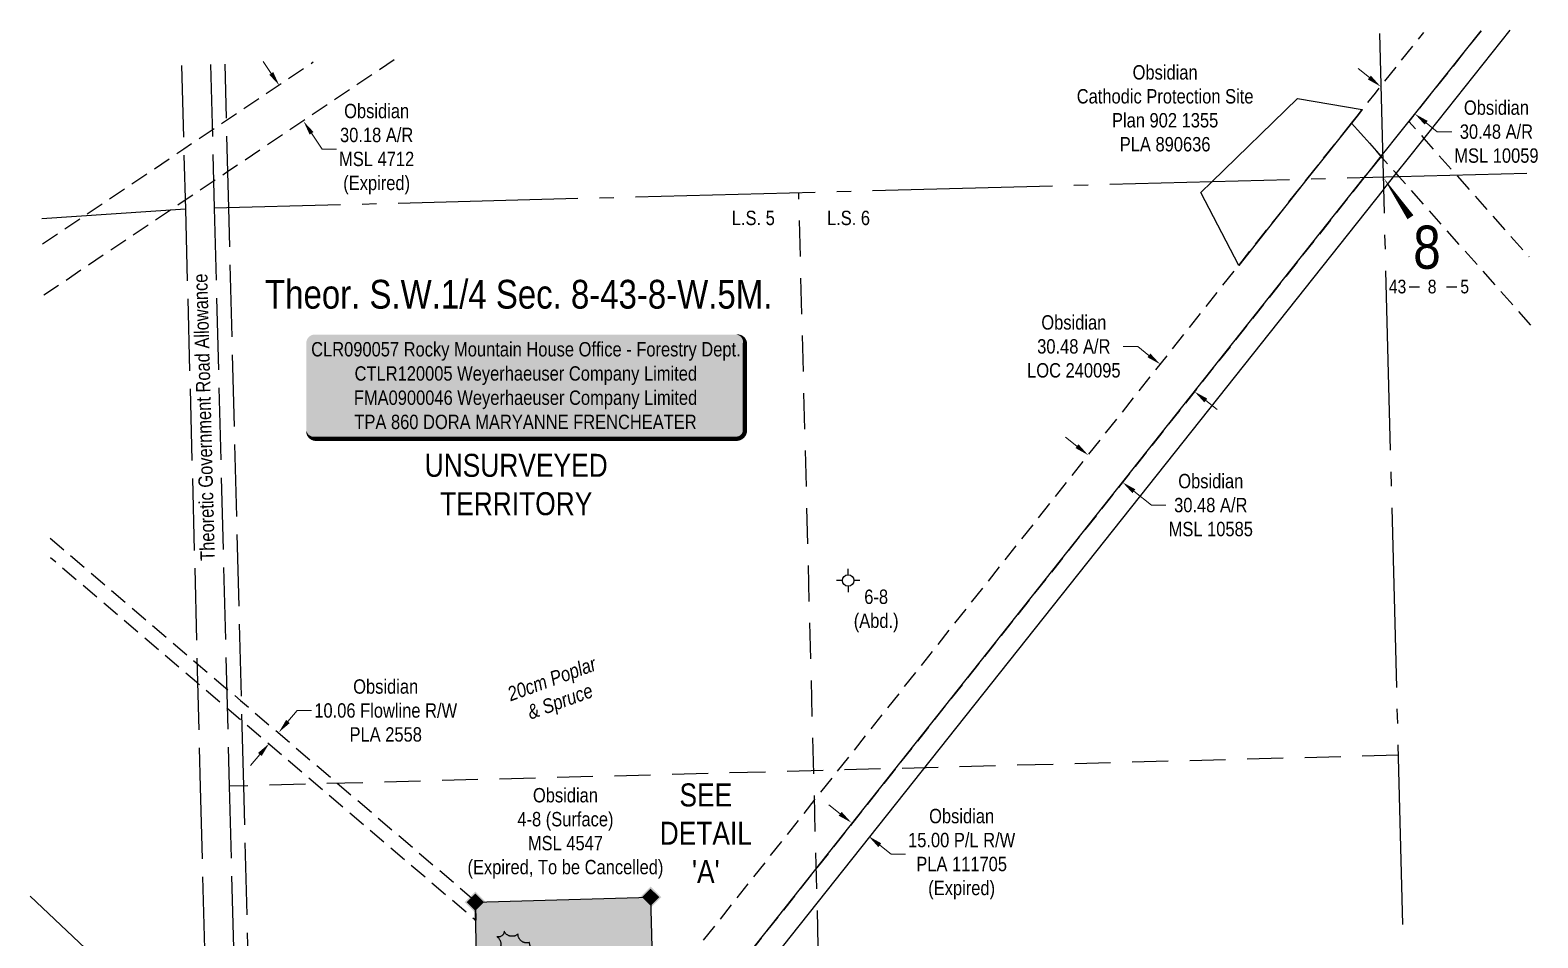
# Model space of a CAD drawing. Extents: x 623434 to 628962, y 5837704 to 5842259.
# Drawn here: x 625741 to 626789, y 5839041 to 5839673 of the extents above; entities that cross this region are included whole.
import ezdxf
from ezdxf.enums import TextEntityAlignment as Align

# ---------------------------------------------------------------- set-up
doc = ezdxf.new("R2010")
doc.units = 0
doc.header["$LTSCALE"] = 5
for name, pattern in [('0', [1, 1, 0]), ('foc-ACCESSROAD', [3.75, 2.5, -1.25]), ('foc-FLOWLINE', [3.75, 2.5, -1.25]), ('foc-LSD', [8, 5, -3]), ('foc-QUARTERLINE', [33, 25, -3, 2, -3]), ('foc-UNSURVEYED', [12.5, 10, -2.5])]:
    doc.linetypes.add(name, pattern=pattern)
for name, color, linetype in [('10', 1, 'Continuous'), ('9', 3, 'Continuous'), ('AS-SURFACE IMPACT', 7, 'Continuous'), ('C-AR', 13, 'foc-ACCESSROAD'), ('C-FLOWLINE', 13, 'foc-FLOWLINE'), ('C-RW', 13, 'Continuous'), ('C-SYMBOL', 7, 'Continuous'), ('C-WS', 13, 'foc-ACCESSROAD'), ('DETAIL-T', 7, 'Continuous'), ('F-RW', 190, 'Continuous'), ('F-WS-S', 190, 'Continuous'), ('L-MON', 1, 'Continuous'), ('L-QSEC', 8, 'foc-QUARTERLINE'), ('L-ROAD-T', 7, 'Continuous'), ('L-SECLBL', 7, 'Continuous'), ('L-SECTION-LSD', 7, 'foc-LSD'), ('L-UNS-T', 3, 'Continuous'), ('L-USEC', 7, 'foc-UNSURVEYED'), ('P-PROPOSED', 10, 'Continuous'), ('P-PROPOSED-H', 21, 'Continuous'), ('T-BUSH', 110, '0'), ('T-BUSH-T', 110, 'Continuous')]:
    doc.layers.add(name, color=color, linetype=linetype)
for name, color, linetype, lineweight in [('C-AR-T', 13, 'Continuous', 9), ('C-FLOWLINE-T', 13, 'Continuous', 9), ('C-RW-T', 13, 'Continuous', 9), ('F-WS-T', 190, 'Continuous', 9)]:
    doc.layers.add(name, color=color, linetype=linetype, lineweight=lineweight)
doc.styles.add('100L', font='ARIALN.TTF', dxfattribs={"height": 11})
doc.styles.add('175L', font='ARIALN.TTF', dxfattribs={"height": 20})
doc.styles.add('80', font='ARIALN.TTF', dxfattribs={"height": 10})
doc.styles.add('80CG', font='ARIALN.TTF', dxfattribs={"height": 10})
doc.styles.add('80L', font='ARIALN.TTF', dxfattribs={"height": 10})
doc.styles.add('80LS', font='ARIALNI.TTF', dxfattribs={"height": 10})
doc.styles.add('SIMPLEX', font='ARIALN.TTF')
doc.dimstyles.new('Compass 5 000', dxfattribs={"dimscale": 5, "dimtxt": 9, "dimasz": 2, "dimexe": 0.2, "dimexo": 0.0625, "dimgap": 0.5, "dimtad": 0, "dimtih": 1, "dimtoh": 1, "dimzin": 0, "dimdsep": 46, "dimtxsty": '80CG', "dimcen": 0.1, "dimse1": 1, "dimse2": 1, "dimclrd": 256, "dimclrt": 256, "dimaunit": 1, "dimadec": 4, "dimazin": 0, "dimtfac": 0.06, "dimtofl": 0, "dimtmove": 0, "dimatfit": 1, "dimfxl": 0.2, "dimtolj": 1, "dimtzin": 0, "dimlwd": -1, "dimarcsym": 0})

# ---------------------------------------------------------------- blocks, each defined once
blk = doc.blocks.new('L-SECLBL')
at = {"layer": '9', "color": 7}
for p, q in [((-5.1, -27.8), (-12.3, -27.8)), ((20.7, -27.8), (13.5, -27.8))]:
    blk.add_line(p, q, dxfattribs=at)
at = {"layer": '10', "color": 2, "style": 'SIMPLEX'}
blk.add_attdef('SEC', text='', height=30, dxfattribs=at).set_placement((0, 0), align=Align.MIDDLE)
at = {"layer": '10', "color": 5, "style": '80L'}
blk.add_attdef('TWP', text='', height=9.5, dxfattribs=at).set_placement((-14.4, -27.4), align=Align.MIDDLE_RIGHT)
blk.add_attdef('RGE', text='', height=9.5, dxfattribs=at).set_placement((3.6, -27.4), align=Align.MIDDLE_CENTER)
blk.add_attdef('MER', text='', height=9.5, dxfattribs=at).set_placement((23.2, -27.4), align=Align.MIDDLE_LEFT)
blk = doc.blocks.new('*U666')
h = blk.add_hatch(color=255)
edge = h.paths.add_edge_path()
edge.add_line((-146.5, -37), (146.5, -37))
edge.add_arc((146.5, -31), 6, 270, 360)
edge.add_line((152.5, -31), (152.5, 29.5))
edge.add_arc((146.5, 29.5), 6, 0, 90)
edge.add_line((146.5, 35.5), (-146.5, 35.5))
edge.add_arc((-146.5, 29.5), 6, 90, 180)
edge.add_line((-152.5, 29.5), (-152.5, -31))
edge.add_arc((-146.5, -31), 6, 180, 270)
at = {"color": 44, "flags": 128}
blk.add_lwpolyline([(-146.5, -37, 3, 3, 0), (146.5, -37, 3, 3, 0.414214), (152.5, -31, 3, 3, 0), (152.5, 29.5, 3, 0, 0.414214), (146.5, 35.5, 0, 0, 0), (-146.5, 35.5, 0, 0, 0.414214), (-152.5, 29.5, 0, 0, 0), (-152.5, -31, 0, 3, 0.414214)], format="xyseb", close=True, dxfattribs=at)
at = {"color": 44, "style": '80'}
blk.add_attdef('ENTER_TEXT_001', (-36, -5), '', height=10, dxfattribs=at)
blk = doc.blocks.new('LABEL_ROAD_THEORETIC')
at = {"layer": 'L-ROAD-T', "style": '80L'}
blk.add_text('Theoretic Government Road Allowance', height=10, dxfattribs=at).set_placement((0, 0), align=Align.MIDDLE_CENTER)
blk = doc.blocks.new('*D672')
at = {"layer": 'C-RW-T', "transparency": 16777216}
for p, q in [((626303.9, 5839127.5), (626296, 5839133.7)), ((626331.4, 5839105.7), (626339.2, 5839099.4)), ((626339.2, 5839099.4), (626349.2, 5839099.4))]:
    blk.add_line(p, q, dxfattribs=at)
for points in [[(626304.9, 5839128.8), (626302.8, 5839126.2), (626311.7, 5839121.3)], [(626332.4, 5839107), (626330.4, 5839104.3), (626323.6, 5839111.9)]]:
    blk.add_solid(points, dxfattribs=at)
at = {"layer": 'C-RW-T', "transparency": 16777216, "insert": (626388.3, 5839099.4), "char_height": 10, "attachment_point": 5, "style": '80CG'}
blk.add_mtext('\\A1;Obsidian\\P15.00 P/L R/W\\PPLA 111705\\P(Expired)', dxfattribs=at)
blk = doc.blocks.new('*D673')
at = {"layer": 'C-RW-T', "transparency": 16777216}
for p, q in [((625908.3, 5839642.5), (625902.8, 5839650.8)), ((625936.3, 5839600.9), (625943.7, 5839589.9)), ((625943.7, 5839589.9), (625953.7, 5839589.9))]:
    blk.add_line(p, q, dxfattribs=at)
for points in [[(625909.7, 5839643.5), (625907, 5839641.6), (625913.9, 5839634.2)], [(625937.7, 5839601.8), (625935, 5839600), (625930.8, 5839609.2)]]:
    blk.add_solid(points, dxfattribs=at)
at = {"layer": 'C-RW-T', "transparency": 16777216, "insert": (625981.6, 5839589.9), "char_height": 10, "attachment_point": 5, "style": '80CG'}
blk.add_mtext('\\A1;Obsidian\\P30.18 A/R\\PMSL 4712\\P(Expired)', dxfattribs=at)
blk = doc.blocks.new('*D674')
at = {"layer": 'C-AR-T', "transparency": 16777216}
for p, q in [((626510.7, 5839452.6), (626500.7, 5839452.6)), ((626518.5, 5839446.4), (626510.7, 5839452.6)), ((626558.1, 5839415), (626565.9, 5839408.8))]:
    blk.add_line(p, q, dxfattribs=at)
for points in [[(626519.5, 5839447.7), (626517.5, 5839445.1), (626526.4, 5839440.2)], [(626559.1, 5839416.3), (626557, 5839413.7), (626550.2, 5839421.2)]]:
    blk.add_solid(points, dxfattribs=at)
at = {"layer": 'C-AR-T', "transparency": 16777216, "insert": (626466.3, 5839452.6), "char_height": 10, "attachment_point": 5, "style": '80CG'}
blk.add_mtext('\\A1;Obsidian\\P30.48 A/R\\PLOC 240095', dxfattribs=at)
blk = doc.blocks.new('*D676')
at = {"layer": 'C-FLOWLINE-T', "transparency": 16777216}
for p, q in [((625919.9, 5839191.7), (625926.4, 5839199.3)), ((625926.4, 5839199.3), (625936.4, 5839199.3)), ((625900.4, 5839168.8), (625893.9, 5839161.2))]:
    blk.add_line(p, q, dxfattribs=at)
for points in [[(625918.7, 5839192.8), (625921.2, 5839190.6), (625913.5, 5839184.1)], [(625899.1, 5839169.8), (625901.7, 5839167.7), (625906.9, 5839176.4)]]:
    blk.add_solid(points, dxfattribs=at)
at = {"layer": 'C-FLOWLINE-T', "transparency": 16777216, "insert": (625987.9, 5839199.3), "char_height": 10, "attachment_point": 5, "style": '80CG'}
blk.add_mtext('\\A1;Obsidian\\P10.06 Flowline R/W\\PPLA 2558', dxfattribs=at)
blk = doc.blocks.new('*D689')
at = {"layer": 'C-AR-T', "transparency": 16777216}
for p, q in [((626671.8, 5839639.7), (626663.9, 5839645.9)), ((626711.2, 5839608.2), (626719, 5839602)), ((626719, 5839602), (626729, 5839602))]:
    blk.add_line(p, q, dxfattribs=at)
for points in [[(626672.8, 5839641), (626670.7, 5839638.4), (626679.6, 5839633.4)], [(626712.3, 5839609.5), (626710.2, 5839606.9), (626703.4, 5839614.4)]]:
    blk.add_solid(points, dxfattribs=at)
at = {"layer": 'C-AR-T', "transparency": 16777216, "insert": (626760.1, 5839602), "char_height": 10, "attachment_point": 5, "style": '80CG'}
blk.add_mtext('\\A1;Obsidian\\P30.48 A/R\\PMSL 10059', dxfattribs=at)
blk = doc.blocks.new('*D690')
at = {"layer": 'C-AR-T', "transparency": 16777216}
for p, q in [((626468.5, 5839383.3), (626460.6, 5839389.5)), ((626508, 5839351.9), (626520.3, 5839342.2)), ((626520.3, 5839342.2), (626530.3, 5839342.2))]:
    blk.add_line(p, q, dxfattribs=at)
for points in [[(626469.5, 5839384.6), (626467.5, 5839381.9), (626476.3, 5839377)], [(626509.1, 5839353.2), (626507, 5839350.6), (626500.2, 5839358.1)]]:
    blk.add_solid(points, dxfattribs=at)
at = {"layer": 'C-AR-T', "transparency": 16777216, "insert": (626561.5, 5839342.2), "char_height": 10, "attachment_point": 5, "style": '80CG'}
blk.add_mtext('\\A1;Obsidian\\P30.48 A/R\\PMSL 10585', dxfattribs=at)
blk = doc.blocks.new('SMONA')
blk.add_hatch(color=255).paths.add_polyline_path([(0, -1.49), (1.49, 0), (0, 1.49), (-1.49, 0)])
blk = doc.blocks.new('SMONAA')
blk.add_blockref('SMONA', (0, 0))
blk = doc.blocks.new('SMONB')
at = {"color": 1}
blk.add_solid([(0, 1.2), (1.2, 0), (-1.2, 0), (0, -1.2)], dxfattribs=at)
blk = doc.blocks.new('SMONBB')
blk.add_blockref('SMONB', (0, 0))
blk = doc.blocks.new('SMONCC')
for name in ['SMONAA', 'SMONBB']:
    blk.add_blockref(name, (0, 0))
blk = doc.blocks.new('FDIBAR')
blk.add_blockref('SMONCC', (0, 0))
blk = doc.blocks.new('GABD')
for p, q in [((-0.81, 0), (-1.62, 0)), ((0, 0.81), (0, 1.62)), ((1.62, 0), (0.81, 0)), ((0, -0.81), (0, -1.62))]:
    blk.add_line(p, q)
blk.add_circle((0, 0), 0.8)

msp = doc.modelspace()

# ---------------------------------------------------------------- hatches: boundary and pattern name
at = {"layer": 'P-PROPOSED-H'}
h = msp.add_hatch(color=256, dxfattribs=at)
h.dxf.hatch_style = 1
h.paths.add_polyline_path([(626050.19, 5839066.038), (626172.05, 5839069.454), (626175.248, 5838947.721), (626053.416, 5838944.303)])

# ---------------------------------------------------------------- linework, layer by layer
at = {"layer": 'C-AR'}
msp.add_lwpolyline([(626183.116, 5838957.897), (626175.248, 5838947.721), (626173.993, 5838995.496), (626580.904, 5839509.026), (626628.337, 5839568.909), (626659.35, 5839608.018), (626679.887, 5839584.86), (626670.798, 5839573.416), (626668.03, 5839569.967), (626205.442, 5838986.074), (626183.116, 5838957.897)], close=True, dxfattribs=at)
at = {"layer": 'C-FLOWLINE', "flags": 128}
msp.add_lwpolyline([(625754.543, 5839319.245), (625856.022, 5839232.616), (625886.877, 5839206.275), (626051.121, 5839066.059), (626050.19, 5839066.038), (626050.468, 5839053.281), (625887.229, 5839192.663), (625856.373, 5839219.006), (625754.895, 5839305.641)], dxfattribs=at)
at = {"layer": 'C-RW'}
for points in [[(626205.441, 5838986.077), (626668.03, 5839569.967), (626670.812, 5839573.386), (626680.924, 5839586.242), (626683.809, 5839589.883), (626690.057, 5839597.718), (626703.073, 5839614.037), (626749.408, 5839672.133)], [(626769.36, 5839672.663), (626700.53, 5839585.909), (626688.309, 5839570.507), (626681.555, 5839561.995), (626681.254, 5839561.616), (626215.206, 5838974.263)]]:
    msp.add_lwpolyline(points, dxfattribs=at)
msp.add_lwpolyline([(626628.385, 5839568.91), (626580.908, 5839509.018), (626554.582, 5839559.755), (626562.203, 5839567.147), (626621.852, 5839625.037), (626666.816, 5839617.404), (626664.098, 5839613.979), (626628.385, 5839568.91)], close=True, dxfattribs=at)
at = {"layer": 'C-WS', "flags": 128}
for points in [[(626784.012, 5839467.492), (626692.518, 5839570.619), (626690.343, 5839573.07), (626680.992, 5839583.61), (626679.944, 5839584.792), (626659.352, 5839608.016), (626664.094, 5839613.988), (626666.814, 5839617.408), (626675.924, 5839628.843), (626679.691, 5839633.568), (626709.593, 5839671.074)], [(626749.401, 5839672.132), (626703.069, 5839614.045), (626699.167, 5839609.147), (626709.619, 5839597.364), (626732.399, 5839571.676), (626782.779, 5839514.871)], [(625993.848, 5839652.05), (625878.122, 5839574.23), (625848.463, 5839554.287), (625838.333, 5839547.476), (625750.174, 5839488.191)], [(625749.249, 5839523.953), (625778.013, 5839543.296), (625847.538, 5839590.049), (625877.197, 5839609.993), (625937.514, 5839650.553)]]:
    msp.add_lwpolyline(points, dxfattribs=at)
at = {"layer": 'F-RW', "flags": 128}
msp.add_lwpolyline([(625740.704, 5839070.155), (625808.945, 5839005.726)], dxfattribs=at)
at = {"layer": 'L-QSEC'}
for p, q in [((626678.736, 5839670.254), (626702.274, 5838766.198)), ((626781.266, 5839572.972), (625868.724, 5839548.71)), ((625848.621, 5839548.19), (625748.801, 5839541.28))]:
    msp.add_line(p, q, dxfattribs=at)
at = {"layer": 'L-SECLBL', "flags": 128}
msp.add_lwpolyline([(626681.338, 5839570.315, 0, 4.998, 0), (626700.334, 5839542.505, 0, 0, 0)], format="xyseb", dxfattribs=at)
at = {"layer": 'L-SECTION-LSD'}
for p, q in [((626295.89, 5838755.397), (626275.025, 5839559.512)), ((626691.806, 5839168.253), (625879.12, 5839146.645))]:
    msp.add_line(p, q, dxfattribs=at)
at = {"layer": 'L-USEC'}
for p, q in [((625846.037, 5839648.122), (625848.621, 5839548.19)), ((625866.139, 5839648.656), (625868.724, 5839548.71)), ((625878.775, 5839548.991), (625876.19, 5839648.923)), ((625848.621, 5839548.19), (625859.017, 5839146.126)), ((625868.724, 5839548.71), (625879.12, 5839146.645)), ((625889.172, 5839146.927), (625878.775, 5839548.991)), ((625859.017, 5839146.126), (625869.414, 5838744.06)), ((625879.12, 5839146.645), (625889.517, 5838744.58)), ((625899.568, 5838744.862), (625889.172, 5839146.927))]:
    msp.add_line(p, q, dxfattribs=at)
at = {"layer": 'P-PROPOSED', "flags": 128}
msp.add_lwpolyline([(626050.19, 5839066.038), (626172.05, 5839069.454), (626175.248, 5838947.721), (626053.416, 5838944.303)], close=True, dxfattribs=at)
at = {"layer": 'T-BUSH', "flags": 128}
msp.add_lwpolyline([(626188.097, 5839020.102, -0.52056705), (626180.106, 5839014.097, -0.52056705), (626172.114, 5839008.092, -0.52056705), (626164.17, 5839002.025, -0.52056705), (626156.317, 5838995.84, -0.52056705), (626148.464, 5838989.655, -0.52056705), (626139.852, 5838984.597, -0.52056705), (626139.667, 5838987.62, -0.52056705), (626136.568, 5838997.124, -0.52056705), (626133.246, 5839006.548, -0.52056705), (626129.562, 5839015.841, -0.52056705), (626123.171, 5839023.1, -0.52056705), (626115.274, 5839029.229, -0.52056705), (626106.004, 5839031.658, -0.52056705), (626096.02, 5839032.164, -0.52056705), (626087.919, 5839037.959, -0.52056705), (626079.861, 5839043.875, -0.52056705), (626070.264, 5839045.86, -0.52056705), (626065.039, 5839042.037, -0.52056705), (626065.663, 5839032.06, -0.52056705), (626070.673, 5839023.705, -0.52056705), (626076.156, 5839015.513, -0.52056705), (626075.988, 5839005.688, -0.52056705), (626073.004, 5838996.147, -0.52056705), (626070.021, 5838986.606, -0.52056705), (626067.037, 5838977.065, -0.52056705), (626064.053, 5838967.525, -0.52056705), (626060.283, 5838958.277, -0.52056705), (626056.296, 5838949.11, -0.52056705), (626052.168, 5838940.008, -0.52056705), (626047.889, 5838930.973, -0.52056705), (626042.92, 5838922.351, -0.52056705), (626036.992, 5838914.302, -0.52056705), (626031.065, 5838906.253, -0.52056705), (626025.147, 5838898.196, -0.52056705), (626019.258, 5838890.118, -0.52056705), (626013.368, 5838882.041, -0.52056705), (626007.479, 5838873.964, -0.52056705), (626000.958, 5838866.393, -0.52056705), (625994.355, 5838858.888, -0.52056705), (625987.751, 5838851.383, -0.52056705), (625981.148, 5838843.878, -0.52056705), (625974.728, 5838850.54, -0.52056705), (625969.128, 5838858.818, -0.52056705), (625963.136, 5838866.82, -0.52056705), (625957.145, 5838874.821, -0.52056705), (625950.356, 5838881.982, -0.52056705), (625942.046, 5838887.538, -0.52056705), (625933.735, 5838893.094, -0.52056705), (625925.425, 5838898.65, -0.52056705), (625917.115, 5838904.206, -0.52056705), (625908.805, 5838909.761, -0.52056705), (625901.6, 5838914.578, -0.52056705)], format="xyb", dxfattribs=at)

# ---------------------------------------------------------------- block references
at = {"layer": 'AS-SURFACE IMPACT'}
ref = msp.add_blockref('*U666', (626085.177, 5839425.4), dxfattribs=at)
ref.add_attrib('ENTER_TEXT_001', 'CLR090057 Rocky Mountain House Office - Forestry Dept.', (625936.078, 5839445.662), dxfattribs={"layer": '0', "color": 44, "height": 10, "style": '80'})
ref.add_attrib('ENTER_TEXT_002', 'CTLR120005 Weyerhaeuser Company Limited', (625966.255, 5839428.818), dxfattribs={"layer": '0', "color": 44, "height": 10, "style": '80'})
ref.add_attrib('ENTER_TEXT_003', 'FMA0900046 Weyerhaeuser Company Limited', (625965.723, 5839411.974), dxfattribs={"layer": '0', "color": 44, "height": 10, "style": '80'})
ref.add_attrib('ENTER_TEXT_004', 'TPA 860 DORA MARYANNE FRENCHEATER', (625966.102, 5839395.13), dxfattribs={"layer": '0', "color": 44, "height": 10, "style": '80'})
at = {"layer": 'F-WS-S', "color": 6, "xscale": 4.998197749999989, "yscale": 4.998197749999989, "zscale": 4.998197749999989}
msp.add_blockref('GABD', (626309.408, 5839289.752), dxfattribs=at)
at = {"layer": 'L-MON', "xscale": 4.999999999999979, "yscale": 4.999999999999979, "zscale": 4.999999999999979}
for p in [(626172.05, 5839069.454), (626050.19, 5839066.038)]:
    msp.add_blockref('FDIBAR', p, dxfattribs=at)
at = {"layer": 'L-SECLBL', "xscale": 0.99963955, "yscale": 0.99963955, "zscale": 0.99963955}
msp.add_blockref('L-SECLBL', (626711.807, 5839521.681), dxfattribs=at).add_auto_attribs({'SEC': '8', 'TWP': '43', 'RGE': '8', 'MER': '5'})
at = {"layer": 'L-SECLBL', "rotation": 91.52301759941881}
msp.add_blockref('LABEL_ROAD_THEORETIC', (625861.515, 5839403.342), dxfattribs=at)

# ---------------------------------------------------------------- texts
at = {"layer": 'C-RW-T', "insert": (626529.761, 5839618.23), "char_height": 10, "width": 122.50791, "attachment_point": 5, "style": '80CG'}
msp.add_mtext('\\A1;Obsidian \\PCathodic Protection Site\\PPlan 902 1355\\PPLA 890636', dxfattribs=at)
at = {"layer": 'C-RW-T', "insert": (626112.844, 5839113.916), "char_height": 9.99645, "attachment_point": 5, "style": '80CG'}
msp.add_mtext('\\A1;Obsidian\\P4-8 (Surface)\\PMSL 4547\\P(Expired, To be Cancelled)', dxfattribs=at)
at = {"layer": 'C-SYMBOL', "color": 3, "style": '175L'}
msp.add_text('Theor. S.W.1/4 Sec. 8-43-8-W.5M.', height=20, dxfattribs=at).set_placement((626080.373, 5839472.941), align=Align.BOTTOM_CENTER)
at = {"layer": 'DETAIL-T', "color": 3, "insert": (626210.443, 5839113.961), "char_height": 15.9942, "width": 63.61319, "attachment_point": 5, "style": '80CG'}
msp.add_mtext("SEE\\PDETAIL\\P'A'", dxfattribs=at)
at = {"layer": 'F-WS-T', "insert": (626328.878, 5839268.634), "char_height": 9.9964, "width": 30.58692, "attachment_point": 5, "style": '80CG'}
msp.add_mtext('\\A1;6-8\\P(Abd.) ', dxfattribs=at)
at = {"layer": 'L-UNS-T', "color": 3, "insert": (626078.603, 5839356.457), "char_height": 16, "attachment_point": 5, "style": '80L'}
msp.add_mtext_dynamic_manual_height_columns('UNSURVEYED TERRITORY', width=126.36819, gutter_width=47.483, heights=[0], dxfattribs=at)
at = {"layer": 'T-BUSH-T', "insert": (626101.658, 5839226.086), "char_height": 9.99995, "width": 65.4066, "attachment_point": 2, "rotation": 20, "style": '80LS'}
msp.add_mtext('20cm Poplar \\P& Spruce', dxfattribs=at)

# ---------------------------------------------------------------- dimensions: what is measured, and where the dimension line sits
at = {"layer": 'C-AR-T'}
for base, p1, p2, angle, text, picture, middle in [((626703.397, 5839614.443), (626689.891, 5839646.362), (626713.706, 5839627.368), 321.425428, 'Obsidian\\P30.48 A/R\\PMSL 10059', '*D689', (626760.145, 5839601.973)), ((626526.352, 5839440.165), (626443.475, 5839286.529), (626419.602, 5839305.445), 141.607375, 'Obsidian\\P30.48 A/R\\PLOC 240095', '*D674', (626466.342, 5839452.586)), ((626476.323, 5839377.043), (626521.479, 5839384.986), (626497.607, 5839403.903), 141.607375, 'Obsidian\\P30.48 A/R\\PMSL 10585', '*D690', (626561.452, 5839342.181))]:
    dim = msp.add_linear_dim(base=base, p1=p1, p2=p2, angle=angle, text=text, dimstyle='Compass 5 000', dxfattribs=at)
    dim.commit()
    dim.dimension.update_dxf_attribs({"geometry": picture, "text_midpoint": middle, "dimtype": 161})
at = {"layer": 'C-FLOWLINE-T'}
dim = msp.add_linear_dim(base=(625913.455, 5839184.078), p1=(625973.353, 5839119.621), p2=(625979.931, 5839127.326), angle=49.51228, text='Obsidian\\P10.06 Flowline R/W\\PPLA 2558', dimstyle='Compass 5 000', dxfattribs=at)
dim.commit()
dim.dimension.update_dxf_attribs({"geometry": '*D676', "text_midpoint": (625987.934, 5839199.289), "dimtype": 161})
at = {"layer": 'C-RW-T'}
for base, p1, p2, angle, text, picture, middle in [((625930.768, 5839609.18), (625899.84, 5839624.755), (625916.682, 5839599.709), 303.919067, 'Obsidian\\P30.18 A/R\\PMSL 4712\\P(Expired)', '*D673', (625981.61, 5839589.906)), ((626323.568, 5839111.867), (626332.433, 5839147.397), (626344.293, 5839137.987), 321.568972, 'Obsidian\\P15.00 P/L R/W\\PPLA 111705\\P(Expired)', '*D672', (626388.321, 5839099.436))]:
    dim = msp.add_linear_dim(base=base, p1=p1, p2=p2, angle=angle, text=text, dimstyle='Compass 5 000', dxfattribs=at)
    dim.commit()
    dim.dimension.update_dxf_attribs({"geometry": picture, "text_midpoint": middle, "dimtype": 161})

# ---------------------------------------------------------------- next in the draw order: texts
at = {"layer": 'L-SECTION-LSD', "char_height": 9.9964, "attachment_point": 1, "style": '100L', "bg_fill": 3, "box_fill_scale": 1.5, "bg_fill_color": 256, "bg_fill_transparency": 0}
for s, width, insert in [('\\pi1.75794;L.S. 5', 30.39018, (626226.745, 5839547.023)), ('L.S. 6', 30.47214, (626294.68, 5839547.023))]:
    msp.add_mtext_dynamic_manual_height_columns(s, width=width, gutter_width=54.98, heights=[0], dxfattribs=dict(at, insert=insert))

doc.saveas('drawing.dxf')
